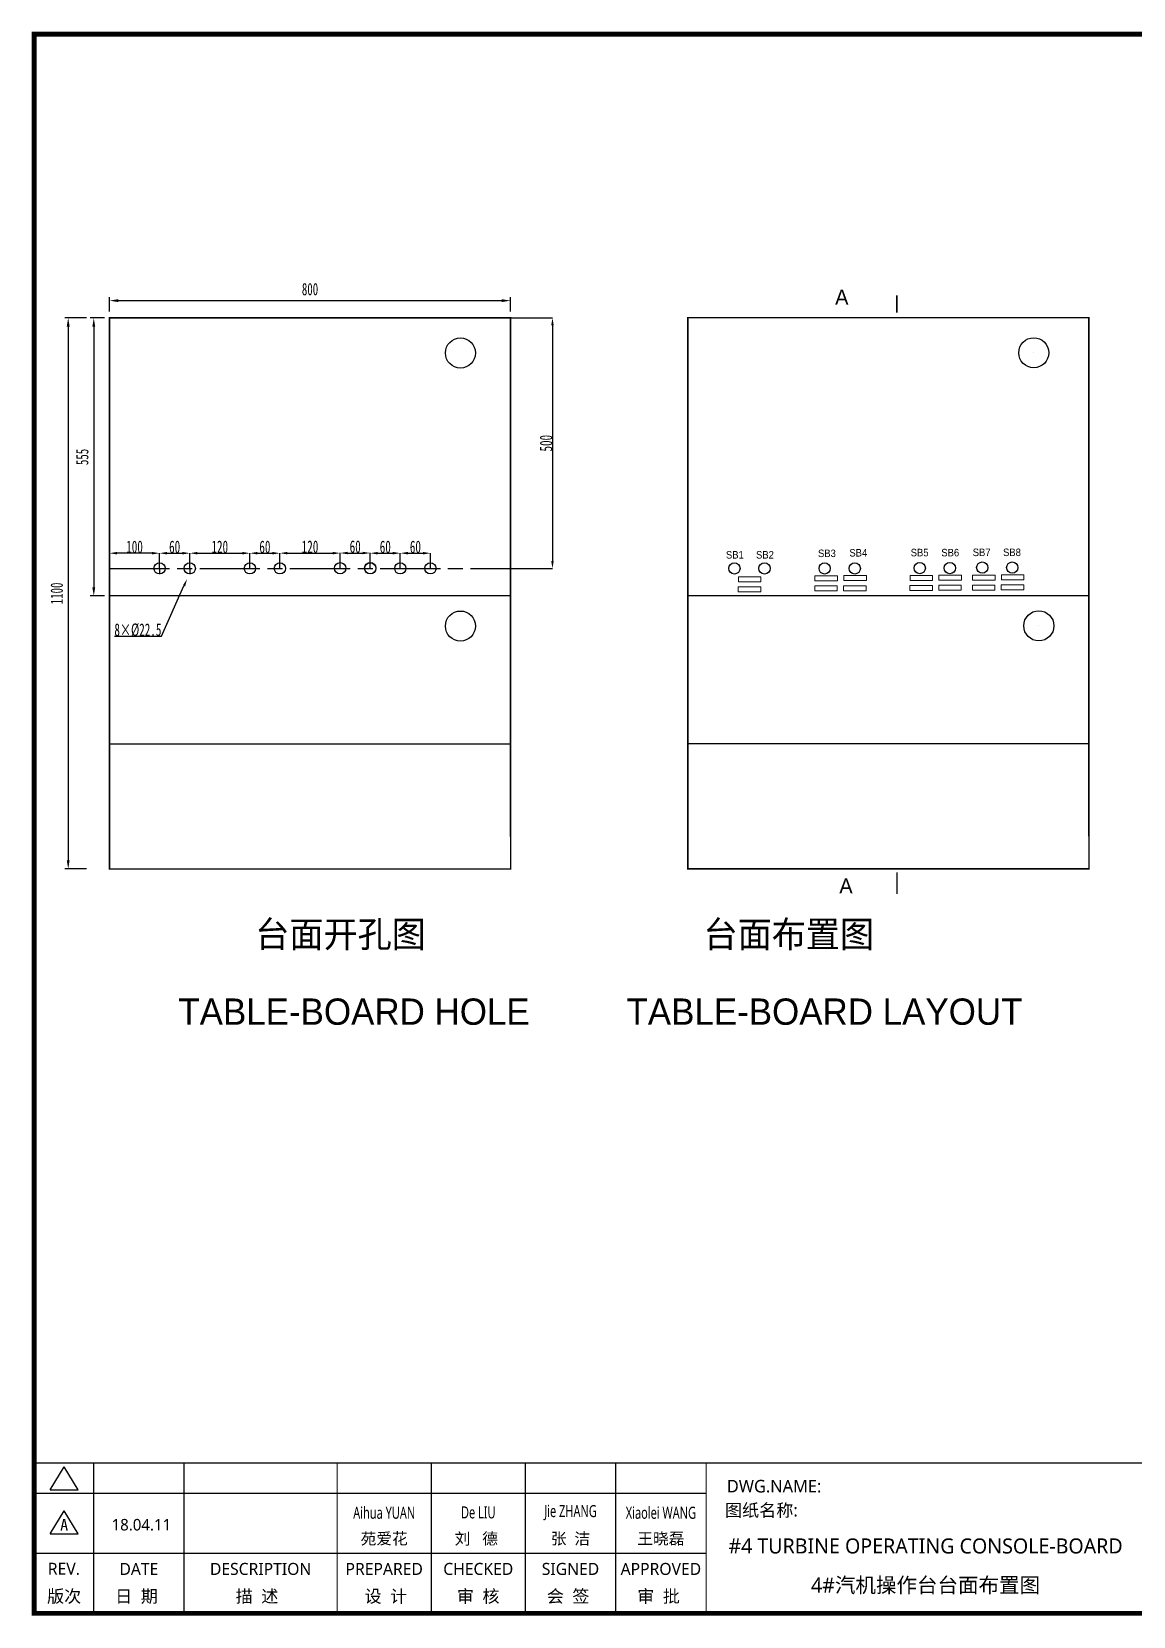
# Model space of a CAD drawing. Extents: x -29235853 to 12372, y -15815523 to 7212.
# Drawn here: x -1338 to 859, y -7509 to -4347 of the extents above; entities that cross this region are included whole.
import ezdxf
from ezdxf.enums import TextEntityAlignment as Align

# ---------------------------------------------------------------- set-up
doc = ezdxf.new("R2010")
doc.units = 0
doc.header["$LTSCALE"] = 10
doc.header["$MEASUREMENT"] = 0
doc.header["$PDMODE"] = 32
doc.linetypes.add('AM_ISO08W050', pattern=[18, 12, -1.5, 3, -1.5])
doc.layers.get('0').update_dxf_attribs({"linetype": 'CONTINUOUS'})
doc.layers.get('Defpoints').update_dxf_attribs({"linetype": 'CONTINUOUS'})
doc.layers.add('AM_7', color=4, linetype='AM_ISO08W050', lineweight=25)
doc.layers.add('t', color=1, linetype='CONTINUOUS')
doc.layers.add('操作台', color=7, linetype='CONTINUOUS')
doc.styles.add('HZ', font='arial.ttf')
doc.styles.get("Standard").update_dxf_attribs({"font": '', "width": 0.65})
doc.styles.add('微软雅黑', font='')
doc.styles.get('Standard').set_extended_font_data('SimSun')
doc.styles.get('微软雅黑').set_extended_font_data('Microsoft YaHei')
doc.dimstyles.new('AM_ISO', dxfattribs={"dimtxt": 3.5, "dimasz": 2.5, "dimexe": 1, "dimexo": 1, "dimgap": 1.5, "dimtad": 1, "dimdsep": 46, "dimtxsty": 'Standard', "dimcen": 0, "dimclrd": 256, "dimclre": 256, "dimclrt": 2, "dimadec": 0, "dimazin": 2, "dimtp": 0.1, "dimtm": 0.1, "dimtfac": 0.71, "dimtdec": 3, "dimtmove": 0, "dimatfit": 3, "dimfxl": 1, "dimlwd": -1, "dimlwe": -1, "dimarcsym": 1})
doc.dimstyles.get("Standard").update_dxf_attribs({"dimtxt": 25, "dimasz": 15, "dimexe": 0.18, "dimexo": 0.0625, "dimgap": 0.09, "dimtad": 0, "dimtoh": 1, "dimdec": 0, "dimzin": 0, "dimdsep": 46, "dimtxsty": 'Standard', "dimcen": 0.09, "dimadec": 0, "dimazin": 0, "dimtfac": 1, "dimtdec": 0, "dimtofl": 0, "dimtmove": 0, "dimatfit": 3, "dimfxl": 1, "dimtolj": 1, "dimtzin": 0, "dimarcsym": 0})
doc.dimstyles.new('STANDARD$0', dxfattribs={"dimtxt": 25, "dimasz": 15, "dimexe": 0.18, "dimexo": 0.0625, "dimgap": 0.09, "dimtad": 0, "dimtoh": 1, "dimdec": 0, "dimzin": 0, "dimdsep": 46, "dimtxsty": 'Standard', "dimcen": 0.09, "dimadec": 0, "dimazin": 0, "dimtfac": 1, "dimtdec": 0, "dimtofl": 0, "dimtmove": 0, "dimatfit": 3, "dimfxl": 1, "dimtolj": 1, "dimtzin": 0, "dimarcsym": 0})

# ---------------------------------------------------------------- blocks, each defined once
blk = doc.blocks.new('*D124')
at = {"layer": 'Defpoints', "color": 0, "transparency": 16777216}
for p in [(-1221.4, -4917.7), (-1265, -6017.5), (-1221.4, -6017.5)]:
    blk.add_point(p, dxfattribs=at)
at = {"layer": '操作台', "transparency": 16777216}
for p, q in [((-1228.4, -4917.7), (-1272, -4917.7)), ((-1265, -4935.2), (-1265, -6000)), ((-1228.4, -6017.5), (-1272, -6017.5))]:
    blk.add_line(p, q, dxfattribs=at)
for points in [[(-1267.9, -4935.2), (-1262.1, -4935.2), (-1265, -4917.7)], [(-1267.9, -6000), (-1262.1, -6000), (-1265, -6017.5)]]:
    blk.add_solid(points, dxfattribs=at)
at = {"layer": '操作台', "color": 7, "transparency": 16777216, "insert": (-1287.8, -5467.6), "char_height": 24.5, "attachment_point": 5, "rotation": 90}
blk.add_mtext('1100', dxfattribs=at)
blk = doc.blocks.new('*D125')
at = {"layer": 'Defpoints', "color": 0, "transparency": 16777216}
for p in [(-382.7, -4883.3), (-1182.7, -4911.7), (-382.7, -4911.7)]:
    blk.add_point(p, dxfattribs=at)
at = {"layer": '操作台', "transparency": 16777216}
for p, q in [((-1182.7, -4904.7), (-1182.7, -4876.3)), ((-1165.2, -4883.3), (-400.2, -4883.3)), ((-382.7, -4904.7), (-382.7, -4876.3))]:
    blk.add_line(p, q, dxfattribs=at)
for points in [[(-1165.2, -4880.4), (-1165.2, -4886.2), (-1182.7, -4883.3)], [(-400.2, -4880.4), (-400.2, -4886.2), (-382.7, -4883.3)]]:
    blk.add_solid(points, dxfattribs=at)
at = {"layer": '操作台', "color": 7, "transparency": 16777216, "insert": (-782.7, -4860.5), "char_height": 24.5, "attachment_point": 5}
blk.add_mtext('800', dxfattribs=at)
blk = doc.blocks.new('*D126')
at = {"layer": 'Defpoints', "color": 0, "transparency": 16777216}
for p in [(-1185.5, -4917.7), (-1214, -5472.7), (-1185.5, -5472.7)]:
    blk.add_point(p, dxfattribs=at)
at = {"layer": '操作台', "transparency": 16777216}
for p, q in [((-1192.5, -4917.7), (-1221, -4917.7)), ((-1214, -4935.2), (-1214, -5455.2)), ((-1192.5, -5472.7), (-1221, -5472.7))]:
    blk.add_line(p, q, dxfattribs=at)
for points in [[(-1216.9, -4935.2), (-1211.1, -4935.2), (-1214, -4917.7)], [(-1216.9, -5455.2), (-1211.1, -5455.2), (-1214, -5472.7)]]:
    blk.add_solid(points, dxfattribs=at)
at = {"layer": '操作台', "color": 7, "transparency": 16777216, "insert": (-1236.8, -5195.2), "char_height": 24.5, "attachment_point": 5, "rotation": 90}
blk.add_mtext('555', dxfattribs=at)
blk = doc.blocks.new('*D127')
at = {"layer": 'Defpoints', "color": 0, "linetype": 'Continuous', "transparency": 16777216}
for p in [(-1022.7, -5387.3), (-1082.7, -5417.6), (-1022.7, -5417.6)]:
    blk.add_point(p, dxfattribs=at)
at = {"layer": '操作台', "color": 0, "linetype": 'Continuous', "lineweight": -2, "transparency": 16777216}
for p, q in [((-1082.7, -5417.5), (-1082.7, -5387.2)), ((-1067.7, -5387.3), (-1037.7, -5387.3)), ((-1022.7, -5417.5), (-1022.7, -5387.2))]:
    blk.add_line(p, q, dxfattribs=at)
at = {"layer": '操作台', "color": 0, "linetype": 'Continuous', "transparency": 16777216}
for points in [[(-1067.7, -5384.8), (-1067.7, -5389.8), (-1082.7, -5387.3)], [(-1037.7, -5384.8), (-1037.7, -5389.8), (-1022.7, -5387.3)]]:
    blk.add_solid(points, dxfattribs=at)
at = {"layer": '操作台', "color": 0, "linetype": 'Continuous', "lineweight": 5, "transparency": 16777216, "insert": (-1052.7, -5374.8), "char_height": 25, "attachment_point": 5}
blk.add_mtext('\\A1;60', dxfattribs=at)
blk = doc.blocks.new('*D128')
at = {"layer": 'Defpoints', "color": 0, "transparency": 16777216}
for p in [(-1027.9, -5438.8), (-1023.3, -5428.5)]:
    blk.add_point(p, dxfattribs=at)
at = {"layer": '操作台', "color": 0, "lineweight": -2, "transparency": 16777216}
for p, q in [((-1023.4, -5428.5), (-1023.3, -5428.5)), ((-1023.3, -5428.6), (-1023.3, -5428.4)), ((-1079.1, -5553.2), (-1034.1, -5452.5)), ((-1172.7, -5553.2), (-1079.1, -5553.2))]:
    blk.add_line(p, q, dxfattribs=at)
at = {"layer": '操作台', "color": 0, "transparency": 16777216}
blk.add_solid([(-1036.3, -5451.4), (-1031.8, -5453.5), (-1027.9, -5438.8)], dxfattribs=at)
at = {"layer": '操作台', "color": 0, "transparency": 16777216, "insert": (-1126, -5540.6), "char_height": 25, "attachment_point": 5}
blk.add_mtext('\\A1;8×%%c22.5', dxfattribs=at)
blk = doc.blocks.new('*D129')
at = {"layer": 'Defpoints', "color": 0, "transparency": 16777216}
for p in [(-1182.7, -5387.3), (-1182.7, -5387.3), (-1082.7, -5387.3)]:
    blk.add_point(p, dxfattribs=at)
at = {"layer": '操作台', "color": 0, "lineweight": -2, "transparency": 16777216}
for p, q in [((-1182.7, -5387.3), (-1182.7, -5387.2)), ((-1097.7, -5387.3), (-1167.7, -5387.3)), ((-1082.7, -5387.3), (-1082.7, -5387.2))]:
    blk.add_line(p, q, dxfattribs=at)
at = {"layer": '操作台', "color": 0, "transparency": 16777216}
for points in [[(-1167.7, -5384.8), (-1167.7, -5389.8), (-1182.7, -5387.3)], [(-1097.7, -5384.8), (-1097.7, -5389.8), (-1082.7, -5387.3)]]:
    blk.add_solid(points, dxfattribs=at)
at = {"layer": '操作台', "color": 0, "transparency": 16777216, "insert": (-1132.7, -5374.8), "char_height": 25, "attachment_point": 5}
blk.add_mtext('\\A1;100', dxfattribs=at)
blk = doc.blocks.new('*D130')
at = {"layer": 'Defpoints', "color": 0, "transparency": 16777216}
for p in [(-382.7, -4917.7), (-412.3, -5417.8), (-299.2, -5417.8)]:
    blk.add_point(p, dxfattribs=at)
at = {"layer": '操作台', "color": 0, "lineweight": -2, "transparency": 16777216}
for p, q in [((-382.6, -4917.7), (-299, -4917.7)), ((-299.2, -4932.7), (-299.2, -5402.8)), ((-412.2, -5417.8), (-299, -5417.8))]:
    blk.add_line(p, q, dxfattribs=at)
at = {"layer": '操作台', "color": 0, "transparency": 16777216}
for points in [[(-301.7, -4932.7), (-296.7, -4932.7), (-299.2, -4917.7)], [(-301.7, -5402.8), (-296.7, -5402.8), (-299.2, -5417.8)]]:
    blk.add_solid(points, dxfattribs=at)
at = {"layer": '操作台', "color": 0, "transparency": 16777216, "insert": (-311.8, -5167.8), "char_height": 25, "attachment_point": 5, "rotation": 90}
blk.add_mtext('\\A1;500', dxfattribs=at)
blk = doc.blocks.new('*D118')
at = {"layer": 'Defpoints', "color": 0, "linetype": 'Continuous', "transparency": 16777216}
for p in [(-902.7, -5387.3), (-1022.7, -5417.6), (-902.7, -5417.6)]:
    blk.add_point(p, dxfattribs=at)
at = {"layer": '操作台', "color": 0, "linetype": 'Continuous', "lineweight": -2, "transparency": 16777216}
for p, q in [((-1022.7, -5417.5), (-1022.7, -5387.2)), ((-1007.7, -5387.3), (-917.7, -5387.3)), ((-902.7, -5417.5), (-902.7, -5387.2))]:
    blk.add_line(p, q, dxfattribs=at)
at = {"layer": '操作台', "color": 0, "linetype": 'Continuous', "transparency": 16777216}
for points in [[(-1007.7, -5384.8), (-1007.7, -5389.8), (-1022.7, -5387.3)], [(-917.7, -5384.8), (-917.7, -5389.8), (-902.7, -5387.3)]]:
    blk.add_solid(points, dxfattribs=at)
at = {"layer": '操作台', "color": 0, "linetype": 'Continuous', "lineweight": 5, "transparency": 16777216, "insert": (-962.7, -5374.8), "char_height": 25, "attachment_point": 5}
blk.add_mtext('\\A1;120', dxfattribs=at)
blk = doc.blocks.new('*D119')
at = {"layer": 'Defpoints', "color": 0, "linetype": 'Continuous', "transparency": 16777216}
for p in [(-842.7, -5387.3), (-902.7, -5417.6), (-842.7, -5417.6)]:
    blk.add_point(p, dxfattribs=at)
at = {"layer": '操作台', "color": 0, "linetype": 'Continuous', "lineweight": -2, "transparency": 16777216}
for p, q in [((-902.7, -5417.5), (-902.7, -5387.2)), ((-887.7, -5387.3), (-857.7, -5387.3)), ((-842.7, -5417.5), (-842.7, -5387.2))]:
    blk.add_line(p, q, dxfattribs=at)
at = {"layer": '操作台', "color": 0, "linetype": 'Continuous', "transparency": 16777216}
for points in [[(-887.7, -5384.8), (-887.7, -5389.8), (-902.7, -5387.3)], [(-857.7, -5384.8), (-857.7, -5389.8), (-842.7, -5387.3)]]:
    blk.add_solid(points, dxfattribs=at)
at = {"layer": '操作台', "color": 0, "linetype": 'Continuous', "lineweight": 5, "transparency": 16777216, "insert": (-872.7, -5374.8), "char_height": 25, "attachment_point": 5}
blk.add_mtext('\\A1;60', dxfattribs=at)
blk = doc.blocks.new('*D120')
at = {"layer": 'Defpoints', "color": 0, "linetype": 'Continuous', "transparency": 16777216}
for p in [(-602.6, -5387.3), (-662.6, -5417.6), (-602.6, -5417.6)]:
    blk.add_point(p, dxfattribs=at)
at = {"layer": '操作台', "color": 0, "linetype": 'Continuous', "lineweight": -2, "transparency": 16777216}
for p, q in [((-662.6, -5417.5), (-662.6, -5387.2)), ((-647.6, -5387.3), (-617.6, -5387.3)), ((-602.6, -5417.5), (-602.6, -5387.2))]:
    blk.add_line(p, q, dxfattribs=at)
at = {"layer": '操作台', "color": 0, "linetype": 'Continuous', "transparency": 16777216}
for points in [[(-647.6, -5384.8), (-647.6, -5389.8), (-662.6, -5387.3)], [(-617.6, -5384.8), (-617.6, -5389.8), (-602.6, -5387.3)]]:
    blk.add_solid(points, dxfattribs=at)
at = {"layer": '操作台', "color": 0, "linetype": 'Continuous', "lineweight": 5, "transparency": 16777216, "insert": (-632.6, -5374.8), "char_height": 25, "attachment_point": 5}
blk.add_mtext('\\A1;60', dxfattribs=at)
blk = doc.blocks.new('*D121')
at = {"layer": 'Defpoints', "color": 0, "linetype": 'Continuous', "transparency": 16777216}
for p in [(-542.6, -5387.3), (-602.6, -5417.6), (-542.6, -5417.6)]:
    blk.add_point(p, dxfattribs=at)
at = {"layer": '操作台', "color": 0, "linetype": 'Continuous', "lineweight": -2, "transparency": 16777216}
for p, q in [((-602.6, -5417.5), (-602.6, -5387.2)), ((-587.6, -5387.3), (-557.6, -5387.3)), ((-542.6, -5417.5), (-542.6, -5387.2))]:
    blk.add_line(p, q, dxfattribs=at)
at = {"layer": '操作台', "color": 0, "linetype": 'Continuous', "transparency": 16777216}
for points in [[(-587.6, -5384.8), (-587.6, -5389.8), (-602.6, -5387.3)], [(-557.6, -5384.8), (-557.6, -5389.8), (-542.6, -5387.3)]]:
    blk.add_solid(points, dxfattribs=at)
at = {"layer": '操作台', "color": 0, "linetype": 'Continuous', "lineweight": 5, "transparency": 16777216, "insert": (-572.6, -5374.8), "char_height": 25, "attachment_point": 5}
blk.add_mtext('\\A1;60', dxfattribs=at)
blk = doc.blocks.new('*D122')
at = {"layer": 'Defpoints', "color": 0, "linetype": 'Continuous', "transparency": 16777216}
for p in [(-722.6, -5387.2), (-842.7, -5417.4), (-722.6, -5417.2)]:
    blk.add_point(p, dxfattribs=at)
at = {"layer": '操作台', "color": 0, "linetype": 'Continuous', "lineweight": -2, "transparency": 16777216}
for p, q in [((-842.7, -5417.3), (-842.7, -5387)), ((-827.7, -5387.2), (-737.6, -5387.2)), ((-722.6, -5417.1), (-722.6, -5387))]:
    blk.add_line(p, q, dxfattribs=at)
at = {"layer": '操作台', "color": 0, "linetype": 'Continuous', "transparency": 16777216}
for points in [[(-827.7, -5384.7), (-827.7, -5389.7), (-842.7, -5387.2)], [(-737.6, -5384.7), (-737.6, -5389.7), (-722.6, -5387.2)]]:
    blk.add_solid(points, dxfattribs=at)
at = {"layer": '操作台', "color": 0, "linetype": 'Continuous', "lineweight": 5, "transparency": 16777216, "insert": (-782.7, -5374.6), "char_height": 25, "attachment_point": 5}
blk.add_mtext('\\A1;120', dxfattribs=at)
blk = doc.blocks.new('*D123')
at = {"layer": 'Defpoints', "color": 0, "linetype": 'Continuous', "transparency": 16777216}
for p in [(-662.6, -5387), (-722.6, -5417.2), (-662.6, -5417.2)]:
    blk.add_point(p, dxfattribs=at)
at = {"layer": '操作台', "color": 0, "linetype": 'Continuous', "lineweight": -2, "transparency": 16777216}
for p, q in [((-722.6, -5417.2), (-722.6, -5386.8)), ((-707.6, -5387), (-677.6, -5387)), ((-662.6, -5417.2), (-662.6, -5386.8))]:
    blk.add_line(p, q, dxfattribs=at)
at = {"layer": '操作台', "color": 0, "linetype": 'Continuous', "transparency": 16777216}
for points in [[(-707.6, -5384.5), (-707.6, -5389.5), (-722.6, -5387)], [(-677.6, -5384.5), (-677.6, -5389.5), (-662.6, -5387)]]:
    blk.add_solid(points, dxfattribs=at)
at = {"layer": '操作台', "color": 0, "linetype": 'Continuous', "lineweight": 5, "transparency": 16777216, "insert": (-692.6, -5374.4), "char_height": 25, "attachment_point": 5}
blk.add_mtext('\\A1;60', dxfattribs=at)
blk = doc.blocks.new('图框-中英文.180408')
at = {"color": 7}
for p, q in [((0, -2911.6), (1340.2, -2911.6)), ((0, -3031.6), (1340.2, -3031.6))]:
    blk.add_line(p, q, dxfattribs=at)
at = {"color": 7, "const_width": 3}
blk.add_lwpolyline([(4115.6, -2851.6), (0, -2851.6)], dxfattribs=at)
at = {"layer": 't', "color": 7}
for p, q in [((31.9, -2905), (59.9, -2859.1)), ((87.8, -2905), (59.9, -2859.1)), ((31.9, -2905), (87.8, -2905)), ((31.9, -2993), (59.9, -2947.1)), ((87.8, -2993), (59.9, -2947.1)), ((31.9, -2993), (87.8, -2993))]:
    blk.add_line(p, q, dxfattribs=at)
at = {"layer": 't', "color": 7, "const_width": 9.62}
blk.add_lwpolyline([(4115.6, -3151.6), (4115.6, 0), (0, 0), (0, -3151.6)], close=True, dxfattribs=at)
at = {"layer": 't', "color": 7, "const_width": 2.4}
for points in [[(118.8, -2852.8), (118.8, -3151.6)], [(299.1, -2852.8), (299.1, -3151.6)], [(604.4, -2852.8), (604.4, -3156.4)], [(792, -2852.8), (792, -3156.4)], [(979.6, -2852.8), (979.6, -3156.4)], [(1159.9, -2852.8), (1159.9, -3156.4)], [(1340.2, -2852.8), (1340.2, -3156.4)]]:
    blk.add_lwpolyline(points, dxfattribs=at)
at = {"color": 7, "style": '微软雅黑', "flags": 8}
for tag, p, height in [('DWG.NAME:', (1381.6, -2910.4), 25), ('DWG.NO.:', (3128.2, -3030.4), 24), ('图纸编号', (3315.4, -3052.4), 24), ('FILENO.:', (3128.7, -3106.1), 24), ('文档号', (3317.7, -3124.1), 24)]:
    blk.add_attdef(tag, p, '', height=height, dxfattribs=at)
at = {"color": 7, "style": '微软雅黑', "width": 0.8, "flags": 8}
for tag, p, height in [('PROJECTNAME:', (3125.5, -2912.8), 24), ('PROJECT_NAME', (3330.9, -2910.3), 25)]:
    blk.add_attdef(tag, p, '', height=height, dxfattribs=at)
at = {"color": 7, "style": '微软雅黑', "width": 0.7, "flags": 8}
for tag, p in [('RENLIU', (698.2, -2950.4)), ('SHUFENWANG', (885.8, -2950.4)), ('FANGHOU', (1069.7, -2950.4)), ('DANDANLI', (1250, -2950.4)), ('HANGZHOUHOLLYSYSAUTOMATIONCO.,LTD.', (2770.1, -3045.7))]:
    blk.add_attdef(tag, text='', height=24, dxfattribs=at).set_placement(p, align=Align.MIDDLE)
at = {"color": 7, "style": '微软雅黑', "flags": 8}
for tag, p in [('图纸名称:', (1377.8, -2965.9)), ('项目名称', (3279.1, -2986.8))]:
    blk.add_attdef(tag, text='', height=25, dxfattribs=at).set_placement(p, align=Align.BOTTOM_LEFT)
at = {"color": 7, "flags": 8}
blk.add_attdef('A', text='', height=23, dxfattribs=at).set_placement((59.9, -2974.9), align=Align.MIDDLE)
at = {"color": 7, "style": '微软雅黑', "flags": 8}
for tag, height, p in [('设计时间', 23, (213.9, -2974.9)), ('刘仁', 23, (698.2, -3002.2)), ('王姝芬', 23, (885.8, -3002.2)), ('侯方', 23, (1069.7, -3002.2)), ('李丹丹', 23, (1250, -3002.2)), ('#10STATIONONTROLCABINETCOVER', 30, (1777.9, -3017.2)), ('PAGEXOFX', 24, (3953.7, -3039.1)), ('REV.', 24, (59.4, -3063)), ('DATE', 24, (208.9, -3063)), ('DESCRIPTION', 24, (451.7, -3063)), ('PREPARED', 24, (698.2, -3063)), ('CHECKED', 24, (885.8, -3063)), ('SIGNED', 24, (1069.7, -3063)), ('APPROVED', 24, (1250, -3063)), ('图纸名称', 30, (1777.9, -3094.7)), ('第几页共几页', 24, (3953.7, -3114.1))]:
    blk.add_attdef(tag, text='', height=height, dxfattribs=at).set_placement(p, align=Align.MIDDLE)
at = {"layer": 't', "color": 7, "style": '微软雅黑'}
for s, p in [('版次', (59.9, -3117.6)), ('日  期', (204.2, -3117.6)), ('描  述', (444.5, -3117.6)), ('设  计', (701.5, -3117.6)), ('审  核', (885.6, -3117.6)), ('会  签', (1065, -3117.6)), ('审  批', (1245.3, -3117.6))]:
    blk.add_text(s, height=25, dxfattribs=at).set_placement(p, align=Align.MIDDLE_CENTER)

msp = doc.modelspace()

# ---------------------------------------------------------------- linework, layer by layer
at = {"layer": 'AM_7'}
for p, q in [((-1022.672, -5417.574), (-1022.672, -5406.214)), ((-1182.672, -5417.785), (-383.454, -5417.785)), ((-1082.672, -5417.574), (-1082.672, -5428.934)), ((-1022.672, -5417.574), (-1022.672, -5428.934))]:
    msp.add_line(p, q, dxfattribs=at)
at = {"layer": '操作台'}
for p, q in [((387.942, -4906.731), (387.942, -4873.288)), ((387.942, -4873.288), (387.942, -4906.731)), ((-382.672, -5472.723), (-1182.672, -5472.723)), ((770.795, -5472.26), (-29.205, -5472.26)), ((387.942, -6024.607), (387.942, -6058.051)), ((387.942, -6033.782), (387.942, -6067.226))]:
    msp.add_line(p, q, dxfattribs=at)
at = {"layer": '操作台', "color": 3, "linetype": 'Continuous'}
for p, q in [((-1182.672, -5952.523), (-1182.672, -4917.723)), ((-1182.672, -4917.723), (-382.672, -4917.723)), ((-382.672, -5952.523), (-382.672, -4917.723)), ((-29.205, -5952.06), (-29.205, -4917.26)), ((-29.205, -4917.26), (770.795, -4917.26)), ((770.795, -5952.06), (770.795, -4917.26))]:
    msp.add_line(p, q, dxfattribs=at)
at = {"layer": '操作台', "linetype": 'Continuous', "lineweight": 5}
for p, q in [((660.705, -4987.26), (660.885, -4987.26)), ((660.795, -4987.35), (660.795, -4987.17)), ((670.705, -5532.26), (670.885, -5532.26)), ((670.705, -5532.26), (670.885, -5532.26)), ((670.795, -5532.35), (670.795, -5532.17)), ((670.795, -5532.35), (670.795, -5532.17))]:
    msp.add_line(p, q, dxfattribs=at)
at = {"layer": '操作台', "color": 7}
for p, q in [((-1182.672, -5767.523), (-382.672, -5767.523)), ((-29.205, -5767.06), (770.795, -5767.06))]:
    msp.add_line(p, q, dxfattribs=at)
at = {"layer": '操作台', "flags": 128}
for points in [[(387.942, -4872.55, 0, 0, 0), (349.958, -4872.55, 10, 0, 0), (308.976, -4872.55, 0, 0, 0)], [(387.942, -6067.964, 0, 0, 0), (349.958, -6067.964, 10, 0, 0), (308.976, -6067.964, 0, 0, 0)]]:
    msp.add_lwpolyline(points, format="xyseb", dxfattribs=at)
at = {"layer": '操作台', "const_width": 3, "flags": 128}
for points in [[(-1182.672, -4917.723), (-382.672, -4917.723), (-382.672, -6017.523), (-1182.672, -6017.523), (-1182.672, -4917.723)], [(-29.205, -4917.26), (770.795, -4917.26), (770.795, -6017.06), (-29.205, -6017.06), (-29.205, -4917.26)], [(-29.205, -4917.26), (770.795, -4917.26), (770.795, -6017.06), (-29.205, -6017.06), (-29.205, -4917.26)]]:
    msp.add_lwpolyline(points, dxfattribs=at)
at = {"layer": '操作台', "linetype": 'Continuous', "lineweight": 5}
for points in [[(71.649, -5444.684), (116.649, -5444.684), (116.649, -5434.684), (71.649, -5434.684)], [(224.384, -5442.693), (269.384, -5442.693), (269.384, -5432.693), (224.384, -5432.693)], [(281.88, -5442.069), (326.88, -5442.069), (326.88, -5432.069), (281.88, -5432.069)], [(414.005, -5441.907), (459.005, -5441.907), (459.005, -5431.907), (414.005, -5431.907)], [(471.501, -5441.283), (516.501, -5441.283), (516.501, -5431.283), (471.501, -5431.283)], [(538.634, -5440.872), (583.634, -5440.872), (583.634, -5430.872), (538.634, -5430.872)], [(596.129, -5440.248), (641.13, -5440.248), (641.13, -5430.248), (596.129, -5430.248)], [(71.151, -5464.736), (116.151, -5464.736), (116.151, -5454.736), (71.151, -5454.736)], [(223.885, -5462.745), (268.885, -5462.745), (268.885, -5452.745), (223.885, -5452.745)], [(281.381, -5462.121), (326.381, -5462.121), (326.381, -5452.121), (281.381, -5452.121)], [(413.712, -5461.96), (458.712, -5461.96), (458.712, -5451.96), (413.712, -5451.96)], [(471.208, -5461.335), (516.208, -5461.335), (516.208, -5451.335), (471.208, -5451.335)], [(538.341, -5460.925), (583.341, -5460.925), (583.341, -5450.925), (538.341, -5450.925)], [(595.837, -5460.301), (640.837, -5460.301), (640.837, -5450.301), (595.837, -5450.301)]]:
    msp.add_lwpolyline(points, close=True, dxfattribs=at)
at = {"layer": '操作台', "color": 7, "linetype": 'Continuous'}
for centre in [(-482.672, -4987.723), (660.795, -4987.26), (670.795, -5532.26), (-482.672, -5532.723)]:
    msp.add_circle(centre, 30, dxfattribs=at)
at = {"layer": '操作台', "linetype": 'Continuous'}
for centre in [(-1082.672, -5417.574), (-1022.672, -5417.574), (-902.672, -5417.574), (-842.672, -5417.574), (-722.65, -5417.394), (-662.65, -5417.214), (-662.65, -5417.574), (-602.65, -5417.574), (-542.65, -5417.574), (63.649, -5417.785), (123.649, -5417.785), (243.649, -5417.785), (303.649, -5417.785), (433.27, -5417), (493.27, -5417), (557.899, -5415.965), (617.899, -5415.965)]:
    msp.add_circle(centre, 11.25, dxfattribs=at)

# ---------------------------------------------------------------- block references
at = {"color": 1, "lineweight": -2}
ref = msp.add_blockref('图框-中英文.180408', (-1332.971, -4351.351), dxfattribs=at)
ref.add_attrib('图纸名称', '4#汽机操作台台面布置图', dxfattribs={"color": 7, "height": 30, "style": '微软雅黑'}).set_placement((444.929, -7446.047), align=Align.MIDDLE)
ref.add_attrib('刘仁', '苑爱花', dxfattribs={"color": 7, "height": 23, "style": '微软雅黑'}).set_placement((-634.782, -7353.54), align=Align.MIDDLE)
ref.add_attrib('王姝芬', '刘   德 ', dxfattribs={"color": 7, "height": 23, "style": '微软雅黑'}).set_placement((-447.182, -7353.54), align=Align.MIDDLE)
ref.add_attrib('侯方', '张  洁', dxfattribs={"color": 7, "height": 23, "style": '微软雅黑'}).set_placement((-263.24, -7353.54), align=Align.MIDDLE)
ref.add_attrib('李丹丹', '王晓磊', dxfattribs={"color": 7, "height": 23, "style": '微软雅黑'}).set_placement((-82.955, -7353.54), align=Align.MIDDLE)
ref.add_attrib('设计时间', '18.04.11', dxfattribs={"color": 7, "height": 23, "style": '微软雅黑'}).set_placement((-1119.105, -7326.233), align=Align.MIDDLE)
ref.add_attrib('A', 'A', dxfattribs={"color": 7, "height": 23}).set_placement((-1273.072, -7326.233), align=Align.MIDDLE)
ref.add_attrib('REV.', 'REV.', dxfattribs={"color": 7, "height": 24, "style": '微软雅黑'}).set_placement((-1273.588, -7414.4), align=Align.MIDDLE)
ref.add_attrib('DATE', 'DATE', dxfattribs={"color": 7, "height": 24, "style": '微软雅黑'}).set_placement((-1124.063, -7414.4), align=Align.MIDDLE)
ref.add_attrib('DESCRIPTION', 'DESCRIPTION', dxfattribs={"color": 7, "height": 24, "style": '微软雅黑'}).set_placement((-881.251, -7414.4), align=Align.MIDDLE)
ref.add_attrib('PREPARED', 'PREPARED', dxfattribs={"color": 7, "height": 24, "style": '微软雅黑'}).set_placement((-634.782, -7414.4), align=Align.MIDDLE)
ref.add_attrib('CHECKED', 'CHECKED', dxfattribs={"color": 7, "height": 24, "style": '微软雅黑'}).set_placement((-447.182, -7414.4), align=Align.MIDDLE)
ref.add_attrib('SIGNED', 'SIGNED', dxfattribs={"color": 7, "height": 24, "style": '微软雅黑'}).set_placement((-263.24, -7414.4), align=Align.MIDDLE)
ref.add_attrib('APPROVED', 'APPROVED', dxfattribs={"color": 7, "height": 24, "style": '微软雅黑'}).set_placement((-82.955, -7414.4), align=Align.MIDDLE)
ref.add_attrib('RENLIU', 'Aihua YUAN', dxfattribs={"color": 7, "height": 24, "style": '微软雅黑', "width": 0.7}).set_placement((-634.782, -7301.732), align=Align.MIDDLE)
ref.add_attrib('SHUFENWANG', 'De LIU', dxfattribs={"color": 7, "height": 24, "style": '微软雅黑', "width": 0.7}).set_placement((-447.182, -7301.732), align=Align.MIDDLE)
ref.add_attrib('FANGHOU', 'Jie ZHANG', dxfattribs={"color": 7, "height": 24, "style": '微软雅黑', "width": 0.7}).set_placement((-263.24, -7301.732), align=Align.MIDDLE)
ref.add_attrib('DANDANLI', 'Xiaolei WANG', dxfattribs={"color": 7, "height": 24, "style": '微软雅黑', "width": 0.7}).set_placement((-82.955, -7301.732), align=Align.MIDDLE)
ref.add_attrib('DWG.NAME:', 'DWG.NAME:', (48.666, -7261.731), dxfattribs={"color": 7, "height": 25, "style": '微软雅黑'})
ref.add_attrib('#10STATIONONTROLCABINETCOVER', '#4 TURBINE OPERATING CONSOLE-BOARD', dxfattribs={"color": 7, "height": 30, "style": '微软雅黑'}).set_placement((444.929, -7368.534), align=Align.MIDDLE)
ref.add_attrib('图纸名称:', '图纸名称:', dxfattribs={"color": 7, "height": 25, "style": '微软雅黑'}).set_placement((44.842, -7317.275), align=Align.BOTTOM_LEFT)

# ---------------------------------------------------------------- texts
at = {"layer": '操作台', "style": 'HZ', "width": 0.95}
for s, height, p in [('A', 30, (277.82, -4876.349)), ('A', 30, (286.21, -6051.269)), ('台面开孔图', 52.5, (-721.835, -6146.639)), ('台面布置图', 52.5, (172.144, -6146.639)), ('TABLE-BOARD HOLE', 52.5, (-694.997, -6302.207)), ('TABLE-BOARD LAYOUT', 52.5, (243.272, -6302.207))]:
    msp.add_text(s, height=height, dxfattribs=at).set_placement(p, align=Align.MIDDLE)
at = {"layer": '操作台', "style": 'HZ', "width": 0.9}
for s, p in [('SB1', (46.789, -5398.028)), ('SB2', (106.789, -5398.028)), ('SB3', (230.365, -5395.076)), ('SB4', (292.961, -5393.981)), ('SB5', (415.251, -5393.563)), ('SB6', (476.309, -5393.627)), ('SB7', (538.99, -5393.129)), ('SB8', (599.443, -5393.069))]:
    msp.add_text(s, height=15, dxfattribs=at).set_placement(p)

# ---------------------------------------------------------------- dimensions: what is measured, and where the dimension line sits
at = {"layer": '操作台', "color": 7}
dim = msp.add_linear_dim(base=(-382.672, -4883.281), p1=(-1182.672, -4911.69), p2=(-382.672, -4911.69), dimstyle='AM_ISO', override={"dimscale": 7, "dimclrt": 7, "dimtdec": 2}, dxfattribs=at)
dim.commit()
dim.dimension.update_dxf_attribs({"geometry": '*D125', "text_midpoint": (-782.672, -4860.531)})
dim = msp.add_linear_dim(base=(-1265.006, -6017.523), p1=(-1221.392, -4917.723), p2=(-1221.392, -6017.523), angle=90, text='1100', dimstyle='AM_ISO', override={"dimscale": 7, "dimclrt": 7, "dimtdec": 2}, dxfattribs=at)
dim.commit()
dim.dimension.update_dxf_attribs({"geometry": '*D124', "text_midpoint": (-1287.756, -5467.623)})
dim = msp.add_linear_dim(base=(-1214.005, -5472.723), p1=(-1185.464, -4917.723), p2=(-1185.464, -5472.723), angle=90, dimstyle='AM_ISO', override={"dimscale": 7, "dimclrt": 7, "dimtdec": 2}, dxfattribs=at)
dim.commit()
dim.dimension.update_dxf_attribs({"geometry": '*D126', "text_midpoint": (-1236.755, -5195.223)})
at = {"layer": '操作台', "color": 3}
dim = msp.add_linear_dim(base=(-299.195, -5417.785), p1=(-382.672, -4917.723), p2=(-412.261, -5417.785), angle=90, dimstyle='STANDARD$0', override={"dimtad": 1, "dimarcsym": 1}, dxfattribs=at)
dim.commit()
dim.dimension.update_dxf_attribs({"geometry": '*D130', "text_midpoint": (-299.195, -5167.754), "dimtype": 160})
at = {"layer": '操作台'}
dim = msp.add_linear_dim(base=(-1182.672, -5387.346), p1=(-1082.672, -5387.346), p2=(-1182.672, -5387.346), dimstyle='STANDARD$0', override={"dimtad": 1, "dimarcsym": 1}, dxfattribs=at)
dim.commit()
dim.dimension.update_dxf_attribs({"geometry": '*D129', "text_midpoint": (-1132.672, -5374.756)})
at = {"layer": '操作台', "linetype": 'Continuous', "lineweight": 5}
for base, p1, p2, picture, middle in [((-1022.672, -5387.346), (-1082.672, -5417.574), (-1022.672, -5417.574), '*D127', (-1052.672, -5374.756)), ((-902.672, -5387.346), (-1022.672, -5417.574), (-902.672, -5417.574), '*D118', (-962.672, -5374.756)), ((-842.672, -5387.346), (-902.672, -5417.574), (-842.672, -5417.574), '*D119', (-872.672, -5374.756)), ((-722.65, -5387.166), (-842.672, -5417.394), (-722.65, -5417.152), '*D122', (-782.661, -5374.576)), ((-662.65, -5386.986), (-722.65, -5417.214), (-662.65, -5417.214), '*D123', (-692.65, -5374.396)), ((-602.65, -5387.346), (-662.65, -5417.574), (-602.65, -5417.574), '*D120', (-632.65, -5374.756)), ((-542.65, -5387.346), (-602.65, -5417.574), (-542.65, -5417.574), '*D121', (-572.65, -5374.756))]:
    dim = msp.add_linear_dim(base=base, p1=p1, p2=p2, dimstyle='STANDARD$0', override={"dimtad": 1, "dimtmove": 1, "dimarcsym": 1}, dxfattribs=at)
    dim.commit()
    dim.dimension.update_dxf_attribs({"geometry": picture, "text_midpoint": middle})
at = {"layer": '操作台', "color": 3}
dim = msp.add_radius_dim(center=(-1023.341, -5428.492), mpoint=(-1027.934, -5438.762), text='8×%%c22.5', dimstyle='Standard', override={"dimtad": 1, "dimarcsym": 1}, dxfattribs=at)
dim.commit()
dim.dimension.update_dxf_attribs({"geometry": '*D128', "text_midpoint": (-1125.971, -5553.213), "dimtype": 164})

doc.saveas('drawing.dxf')
